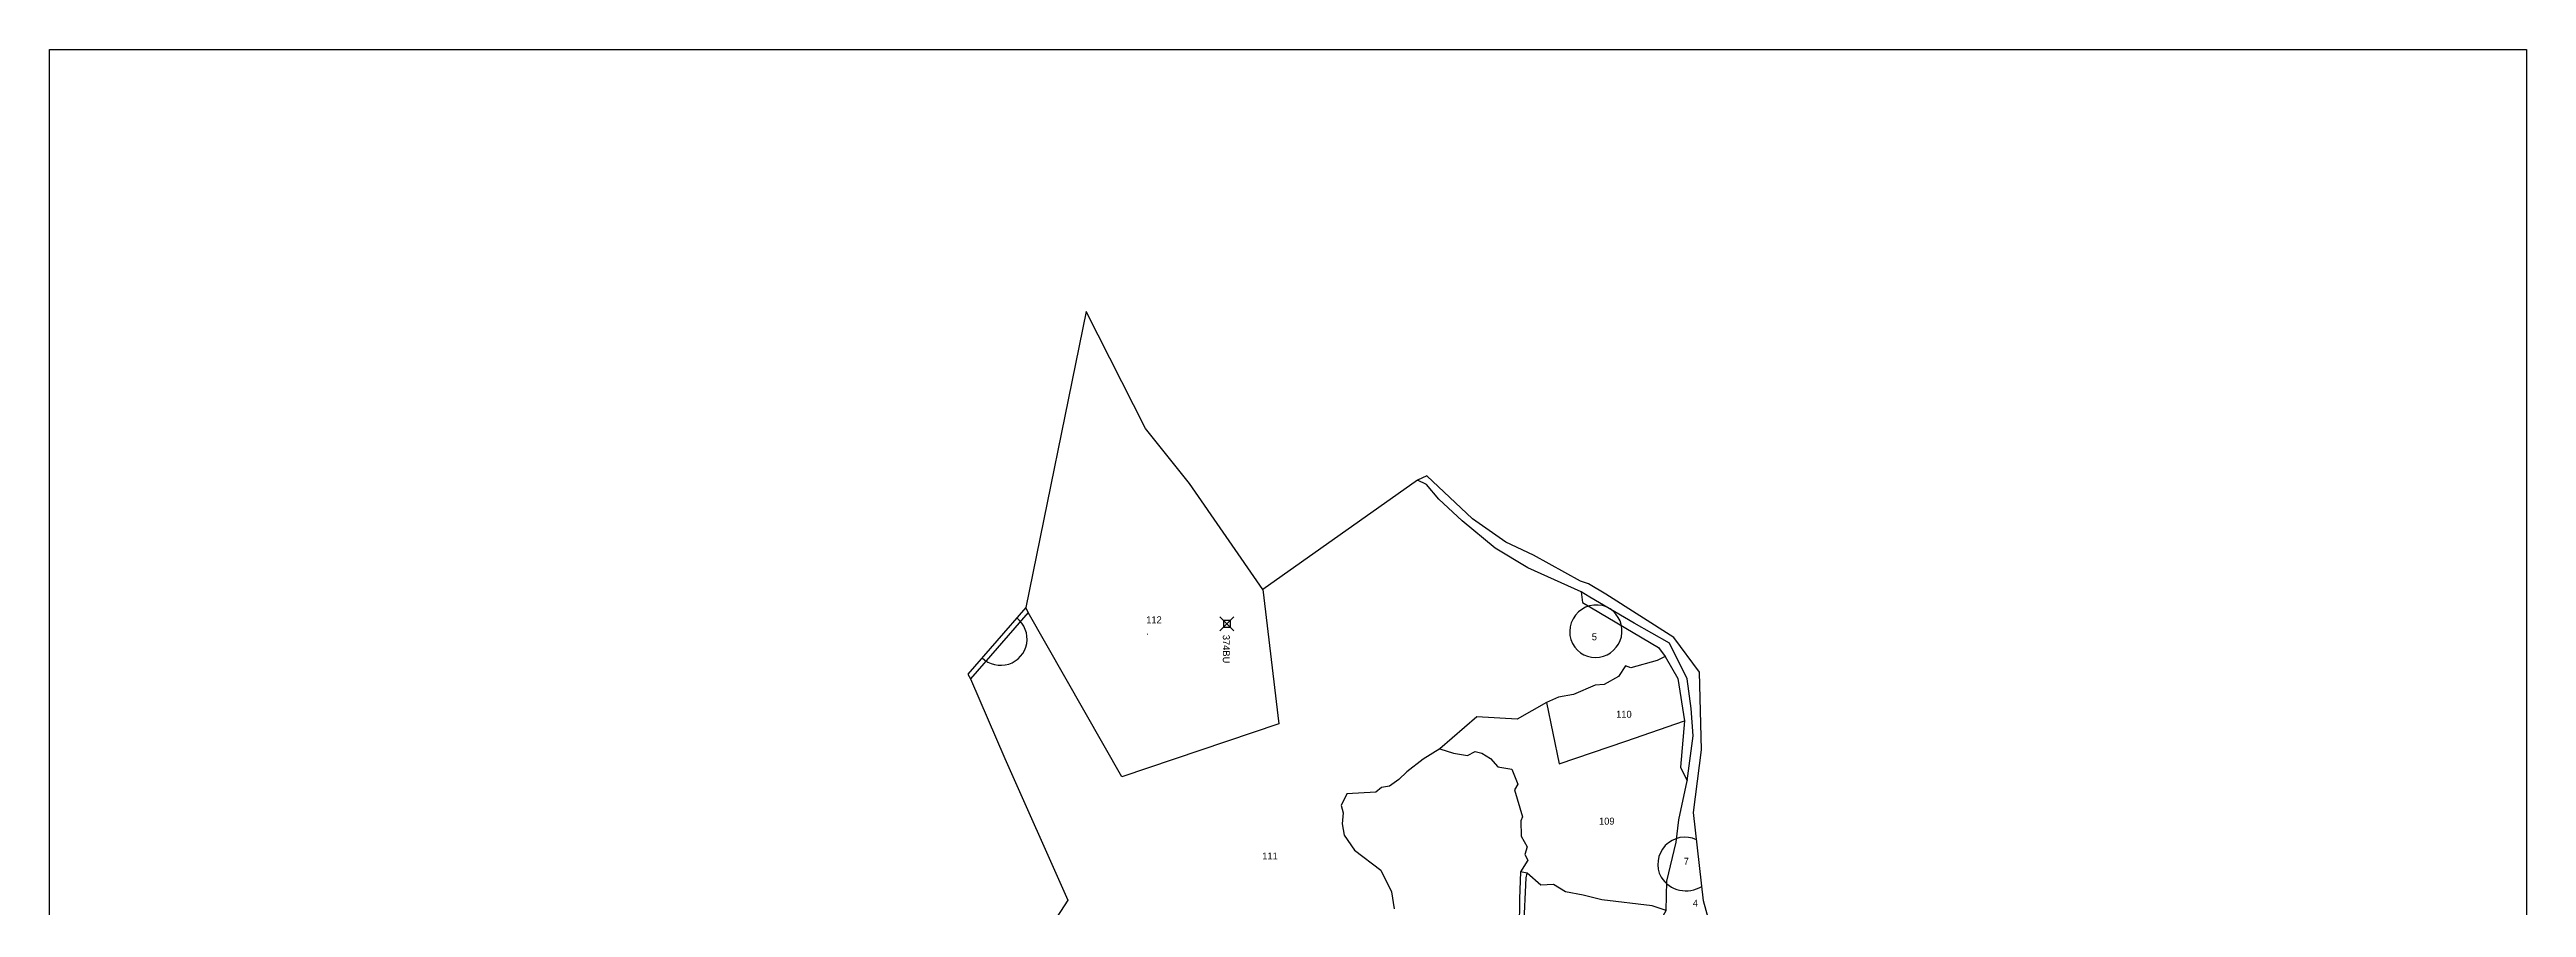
# Model space of a CAD drawing. Extents: x 153578 to 155356, y 177888 to 179666.
# Drawn here: x 153578 to 155356, y 179051 to 179666 of the extents above; entities that cross this region are included whole.
import ezdxf

# ---------------------------------------------------------------- set-up
doc = ezdxf.new("R2010")
doc.units = 0
doc.header["$MEASUREMENT"] = 0
doc.header["$PDMODE"] = 67
doc.header["$PDSIZE"] = 5
for name, color, linetype in [('BORDER-B', 3, 'CONTINUOUS'), ('IMAGE', 7, 'CONTINUOUS'), ('NO', 1, 'CONTINUOUS'), ('PARCEL', 6, 'CONTINUOUS'), ('ROAD', 2, 'CONTINUOUS'), ('TRIG-P', 2, 'CONTINUOUS'), ('TRIG-T', 1, 'CONTINUOUS')]:
    doc.layers.add(name, color=color, linetype=linetype)
picture_1 = doc.add_image_def('image1.tif', size_in_pixel=(8477, 8481))

msp = doc.modelspace()

# ---------------------------------------------------------------- linework, layer by layer
at = {"layer": 'BORDER-B'}
msp.add_lwpolyline([(154782.8, 178993.2), (154765.4, 179055.6), (154758.4, 179118.9), (154764, 179163.9), (154762.6, 179219.7), (154744.3, 179244.5), (154695.5, 179275.5), (154682.9, 179283), (154677.2, 179284.9), (154643.5, 179303.6), (154623.6, 179312.8), (154599.7, 179329.7), (154566.9, 179360.6), (154560.3, 179357.3), (154449.1, 179279), (154396.6, 179355), (154365.1, 179394.4), (154322.5, 179478.3), (154279.1, 179265.9), (154237.4, 179218.1), (154239.3, 179214.8), (154264.1, 179157.6), (154309.2, 179055.9), (154273.6, 179001.1)], dxfattribs=at)
at = {"layer": 'PARCEL'}
for points in [[(154449.1, 179279), (154460.6, 179182.6), (154348.1, 179144.4), (154280.8, 179262.5)], [(154738.1, 179230.8), (154732.3, 179227.9), (154713.3, 179222.6), (154709.5, 179224.1), (154704.5, 179216.5), (154694.3, 179210.8), (154687.8, 179210.4), (154672.2, 179203.5), (154661.5, 179201.6), (154652.8, 179197.8), (154631.8, 179186), (154602.9, 179187.5), (154576.2, 179164.7), (154564.4, 179157.1), (154552.6, 179148), (154546.9, 179142.6), (154546.9, 179142.6), (154540.1, 179137.7), (154534.4, 179136.9), (154530.2, 179133.5), (154509.6, 179132.4), (154509.6, 179132.4), (154505.4, 179124), (154506.9, 179118.7), (154506.9, 179118.7), (154506.2, 179110.7), (154507.7, 179102.7), (154514.9, 179092), (154534, 179077.6), (154541.6, 179061.9), (154543.5, 179049.8)], [(154652.8, 179197.8), (154662, 179153.9), (154709.7, 179170.2), (154751.9, 179184.7)], [(154576.2, 179164.7), (154586.1, 179161.5), (154596.2, 179159.8), (154601.6, 179162.7), (154606.3, 179161.5), (154612.5, 179157.6), (154617.9, 179151.7), (154628, 179150), (154632.2, 179139.3), (154629.9, 179135.1), (154635.6, 179115.8), (154634.4, 179112.9), (154634.7, 179102), (154638.9, 179094.4), (154637.2, 179088.8), (154639.5, 179084.6), (154634.1, 179076.3)], [(154732.7, 178924.4), (154742, 178936.1), (154731, 179024.4), (154733.4, 179039.2), (154738.6, 179048.7), (154728.7, 179052), (154692.5, 179056.3), (154679.2, 179059.6), (154666.4, 179062), (154657.9, 179067.2), (154648.8, 179066.7), (154639, 179075.3)]]:
    msp.add_lwpolyline(points, dxfattribs=at)
for centre, radius, start, end in [((154688.7, 179248.6), 19.2, 67.9694, 215.4934), ((154688, 179249.2), 19, 218.1042, 65.3586), ((154261, 179243.5), 19, 225.6645, 52.0987), ((154752.2, 179081.7), 19.5, 64.6818, 208.1723), ((154753, 179084.1), 21.4, 212.8814, 301.8197)]:
    msp.add_arc(centre, radius, start, end, dxfattribs=at)
at = {"layer": 'ROAD'}
for points in [[(154738.6, 179048.7), (154739.1, 179069.6), (154745.8, 179097.6), (154747.7, 179113.7), (154753.8, 179141.7), (154758.1, 179174), (154756.7, 179193.5), (154753.8, 179214.9), (154741, 179240.5), (154715.8, 179254.7), (154683.9, 179273.5), (154677.8, 179277.3), (154639.3, 179294.4), (154616, 179308.6), (154592.2, 179328.1), (154575.6, 179343.8), (154566.6, 179354.2), (154560.3, 179357.3)], [(154280.8, 179262.5), (154239.3, 179214.8)], [(154280.8, 179262.5), (154279.1, 179265.9)], [(154677.8, 179277.3), (154678.7, 179269.7), (154733.3, 179237.4), (154738.1, 179230.8), (154747.1, 179215.1), (154751.9, 179184.7), (154749, 179151.5), (154753.8, 179141.7)], [(154628.4, 178872.2), (154644, 178899.7), (154647.7, 178901.5), (154644.5, 178929.5), (154639.4, 178966.8), (154635.9, 178993.6), (154636.6, 179036.2), (154638.2, 179072), (154639, 179075.3), (154634.1, 179076.3), (154633.4, 179057), (154633.3, 179035.4), (154632, 178993.5), (154638.1, 178948.6), (154644.1, 178904.5), (154631, 178885.5), (154621.5, 178868.5), (154621, 178867.3)]]:
    msp.add_lwpolyline(points, dxfattribs=at)
at = {"layer": 'TRIG-P'}
msp.add_point((154423.4, 179254.3), dxfattribs=at)

# ---------------------------------------------------------------- texts
at = {"layer": 'NO'}
for s, p in [('112', (154365.5, 179254.7)), ('.', (154365.5, 179246.4)), ('5', (154685.3, 179242.5)), ('110', (154702.8, 179186.9)), ('109', (154690.5, 179110.2)), ('111', (154448.8, 179085.2)), ('7', (154751.3, 179081.4)), ('4', (154757.8, 179051.3))]:
    msp.add_text(s, height=5, dxfattribs=at).set_placement(p)
at = {"layer": 'TRIG-T'}
msp.add_text('374BU', height=5, rotation=270, dxfattribs=at).set_placement((154420.5, 179246.4))

# ---------------------------------------------------------------- pictures from other files: only their frames are drawn
at = {"layer": 'IMAGE'}
image = msp.add_image(picture_1, insert=(153578.3, 177887.7), size_in_units=(1777.9, 1778.7), dxfattribs=at)
image.dxf.flags = 15

doc.saveas('drawing.dxf')
